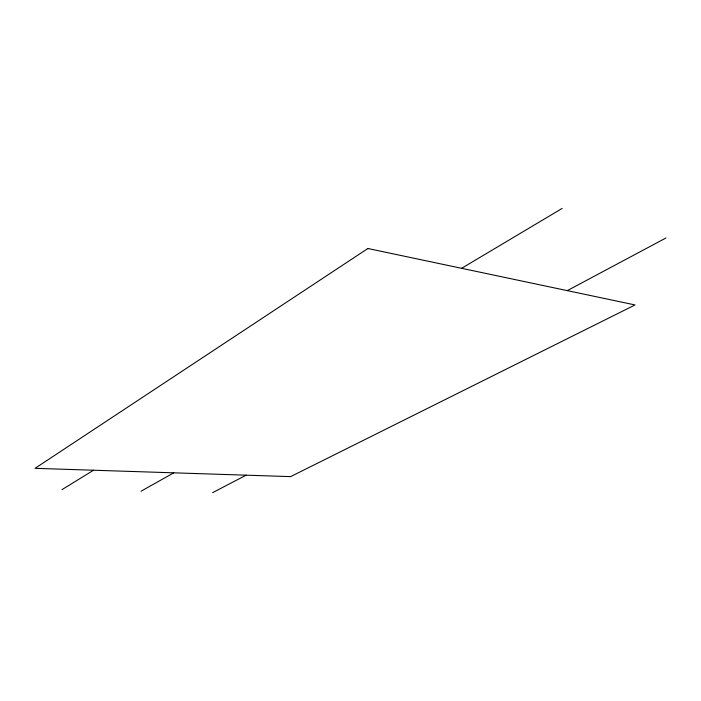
<?xml version="1.0" encoding="UTF-8"?>
<svg xmlns="http://www.w3.org/2000/svg" width="701" height="701" viewBox="0 0 701 701"><rect width="100%" height="100%" fill="white"/><g stroke="black" fill="none" stroke-linecap="round" stroke-linejoin="round"><path stroke-width="1.05" d="M61.942 489.666L93.531 470.231M461.626 268.308L562.211 208.381M141.041 491.217L173.76 472.833M567.284 290.635L665.95 237.981M212.675 492.619L246.156 475.182M367.885 248.505L35.05 468.329L290.617 476.619L635.036 304.944L367.885 248.505"/></g></svg>
